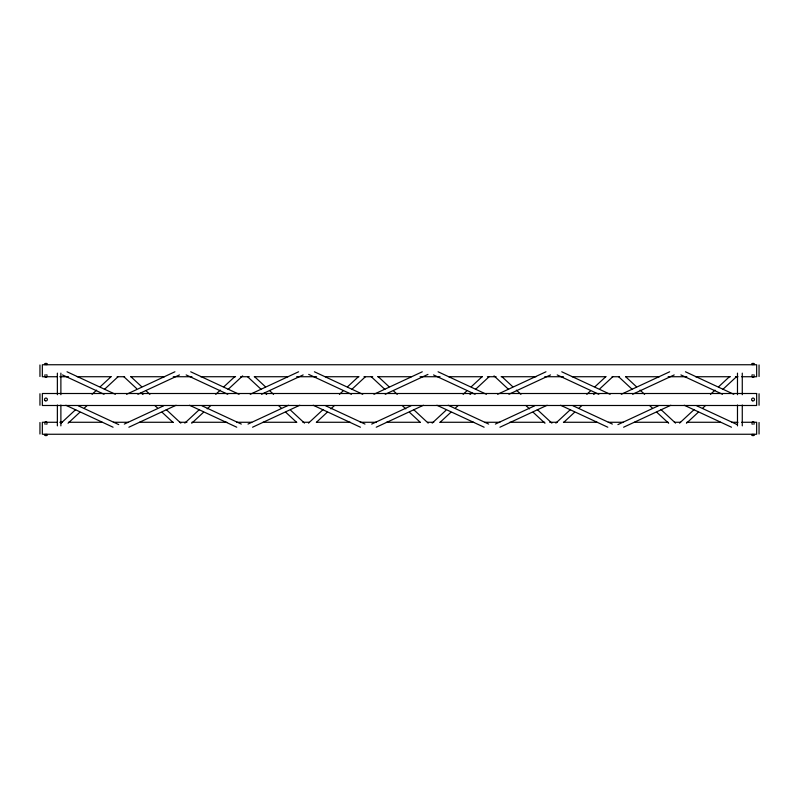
<?xml version="1.0" encoding="UTF-8"?>
<svg xmlns="http://www.w3.org/2000/svg" width="799" height="799" viewBox="0 0 799 799"><rect width="100%" height="100%" fill="white"/><g stroke="black" fill="none" stroke-linecap="round" stroke-linejoin="round"><path stroke-width="1.2" d="M45.094 374.621C43.346 378.117 48.539 378.117 46.791 374.621M45.094 424.379C43.346 420.883 48.539 420.883 46.791 424.379M752.209 374.621C750.461 378.117 755.654 378.117 753.906 374.621M752.209 424.379C750.461 420.883 755.654 420.883 753.906 424.379M45.223 376.968L46.662 376.968M46.642 422.132L45.243 422.132M752.338 376.968L753.777 376.968M753.757 422.132L752.358 422.132M61.133 423.12L75.685 409.587M92.055 394.356L96.599 390.132M100.235 386.746L111.151 376.599M68.035 423.25L79.86 412.254M84.404 408.019L87.131 405.483M104.409 389.413L118.052 376.719M184.819 423.12L199.37 409.587M215.74 394.356L220.284 390.132M223.92 386.746L234.836 376.599M191.72 423.25L203.545 412.254M207.181 408.868L210.816 405.483M228.095 389.413L242.646 375.88M308.504 423.12L323.056 409.587M339.425 394.356L343.061 390.981M347.605 386.746L358.521 376.599M316.314 422.401L327.23 412.254M330.866 408.868L334.501 405.483M351.78 389.413L365.423 376.719M432.189 423.12L445.832 410.436M463.11 394.356L466.746 390.981M471.29 386.746L482.206 376.599M439.999 422.401L450.916 412.254M455.46 408.019L458.187 405.483M470.012 394.486L471.829 392.798M475.465 389.413L489.108 376.719M555.874 423.12L570.426 409.587M586.796 394.356L590.431 390.981M594.975 386.746L605.892 376.599M563.685 422.401L574.601 412.254M579.145 408.019L581.872 405.483M593.697 394.486L595.515 392.798M600.059 388.564L612.793 376.719M679.559 423.12L694.111 409.587M710.481 394.356L715.025 390.132M718.661 386.746L729.577 376.599M686.461 423.25L698.286 412.254M702.83 408.019L705.557 405.483M722.835 389.413L736.478 376.719M126.562 394.277L174.911 371.785M137.867 394.267L179.465 374.921M124.314 424.079L163.665 405.782M128.869 427.215L176.1 405.253M250.247 394.277L298.596 371.785M261.553 394.267L303.151 374.921M248 424.079L288.479 405.253M252.554 427.215L299.785 405.253M373.932 394.277L422.281 371.785M385.238 394.267L427.964 374.391M371.685 424.079L411.036 405.782M376.239 427.215L423.47 405.253M497.617 394.277L545.967 371.785M508.923 394.267L550.521 374.921M495.37 424.079L534.721 405.782M499.924 427.215L547.155 405.253M621.302 394.277L669.652 371.785M632.608 394.267L674.206 374.921M617.927 424.609L658.406 405.782M623.61 427.215L670.84 405.253M57.308 376.728L42.347 376.728L42.347 364.743L756.653 364.743L756.653 376.728L741.692 376.728M59.795 376.728L68.524 376.728M77.253 376.728L110.911 376.728M117.143 376.728L124.624 376.728M130.856 376.728L164.514 376.728M173.243 376.728L191.94 376.728M200.669 376.728L235.575 376.728M240.559 376.728L249.288 376.728M254.272 376.728L287.93 376.728M296.659 376.728L316.604 376.728M325.323 376.728L358.981 376.728M363.974 376.728L372.694 376.728M377.687 376.728L411.345 376.728M420.064 376.728L440.019 376.728M448.738 376.728L482.396 376.728M487.39 376.728L496.109 376.728M501.103 376.728L535.999 376.728M544.728 376.728L563.425 376.728M572.154 376.728L605.812 376.728M612.044 376.728L619.525 376.728M625.757 376.728L659.415 376.728M668.144 376.728L686.84 376.728M695.569 376.728L730.476 376.728M735.46 376.728L737.956 376.728M57.308 422.272L42.347 422.272L42.347 434.257L756.653 434.257L756.653 422.272L741.692 422.272M59.795 422.272L62.292 422.272M68.524 422.272L102.182 422.272M113.408 422.272L128.359 422.272M139.585 422.272L173.243 422.272M179.475 422.272L186.956 422.272M191.94 422.272L226.846 422.272M236.814 422.272L251.775 422.272M263.001 422.272L296.659 422.272M302.891 422.272L309.123 422.272M316.604 422.272L350.262 422.272M360.229 422.272L376.439 422.272M386.406 422.272L420.064 422.272M427.545 422.272L433.777 422.272M440.019 422.272L473.677 422.272M484.893 422.272L499.854 422.272M509.822 422.272L544.728 422.272M549.712 422.272L557.193 422.272M563.425 422.272L597.083 422.272M608.309 422.272L623.27 422.272M634.486 422.272L668.144 422.272M674.376 422.272L680.608 422.272M686.84 422.272L720.498 422.272M731.724 422.272L737.956 422.272M685.452 371.785L733.802 394.277M680.898 374.921L722.496 394.267M696.698 405.782L737.177 424.609M684.264 405.253L731.494 427.215M561.767 371.785L610.116 394.277M557.213 374.921L598.811 394.267M573.013 405.782L612.364 424.079M560.578 405.253L607.809 427.215M438.082 371.785L486.431 394.277M433.527 374.921L475.125 394.267M448.199 405.253L488.678 424.079M436.893 405.253L484.124 427.215M314.397 371.785L362.746 394.277M308.714 374.391L351.44 394.267M325.642 405.782L364.993 424.079M313.208 405.253L360.439 427.215M190.711 371.785L239.061 394.277M186.157 374.921L227.755 394.267M201.957 405.782L241.308 424.079M189.523 405.253L236.754 427.215M67.026 371.785L115.376 394.277M62.472 374.921L104.07 394.267M78.272 405.782L118.751 424.609M65.838 405.253L113.068 427.215M625.527 376.599L636.443 386.746M640.079 390.132L644.623 394.356M660.993 409.587L675.545 423.12M618.626 376.719L632.269 389.413M649.547 405.483L652.274 408.019M656.818 412.254L668.643 423.25M501.842 376.599L512.758 386.746M516.394 390.132L520.938 394.356M537.308 409.587L551.859 423.12M494.032 375.88L508.583 389.413M525.862 405.483L529.497 408.868M533.133 412.254L544.958 423.25M378.157 376.599L389.073 386.746M393.617 390.981L397.253 394.356M413.622 409.587L428.174 423.12M371.255 376.719L384.898 389.413M402.177 405.483L405.812 408.868M409.448 412.254L420.364 422.401M254.472 376.599L265.388 386.746M269.932 390.981L273.568 394.356M290.846 410.436L304.489 423.12M247.57 376.719L261.213 389.413M264.849 392.798L266.666 394.486M278.491 405.483L281.218 408.019M285.762 412.254L296.679 422.401M130.786 376.599L141.703 386.746M146.247 390.981L149.882 394.356M166.252 409.587L180.804 423.12M123.885 376.719L136.619 388.564M141.163 392.798L142.981 394.486M154.806 405.483L157.533 408.019M162.077 412.254L172.993 422.401M759.05 364.983L759.05 376.489M759.05 393.747L759.05 405.253M759.05 422.511L759.05 434.017M742.271 373.133L742.271 394.706M742.271 405.003L742.271 425.867M737.477 373.133L737.477 394.706M737.477 405.003L737.477 425.867M60.884 373.133L60.884 394.706M60.884 405.003L60.884 425.867M57.368 373.133L57.368 394.706M57.368 405.003L57.368 425.867M39.95 364.983L39.95 376.489M39.95 393.747L39.95 405.253M39.95 422.511L39.95 434.017M752.338 364.714A1.438 0.719 0 0 1 751.959 363.635A1.438 0.719 0 0 1 754.156 363.635A1.438 0.719 0 0 1 753.777 364.714M753.777 434.286A1.438 0.719 0 0 1 754.156 435.365A1.438 0.719 0 0 1 751.959 435.365A1.438 0.719 0 0 1 752.338 434.286M46.662 434.286A1.438 0.719 0 0 1 47.041 435.365A1.438 0.719 0 0 1 44.844 435.365A1.438 0.719 0 0 1 45.223 434.286M45.223 364.714A1.438 0.719 0 0 1 44.844 363.635A1.438 0.719 0 0 1 47.041 363.635A1.438 0.719 0 0 1 46.662 364.714M756.653 393.507L42.347 393.507L42.347 405.493L756.653 405.493L756.653 393.507M752.338 400.748A1.438 1.438 0 0 0 754.496 399.5A1.438 1.438 0 0 0 752.338 398.252A1.438 1.438 0 0 0 752.338 400.748M45.223 400.748A1.438 1.438 0 0 0 47.381 399.5A1.438 1.438 0 0 0 45.223 398.252A1.438 1.438 0 0 0 45.223 400.748"/></g></svg>
